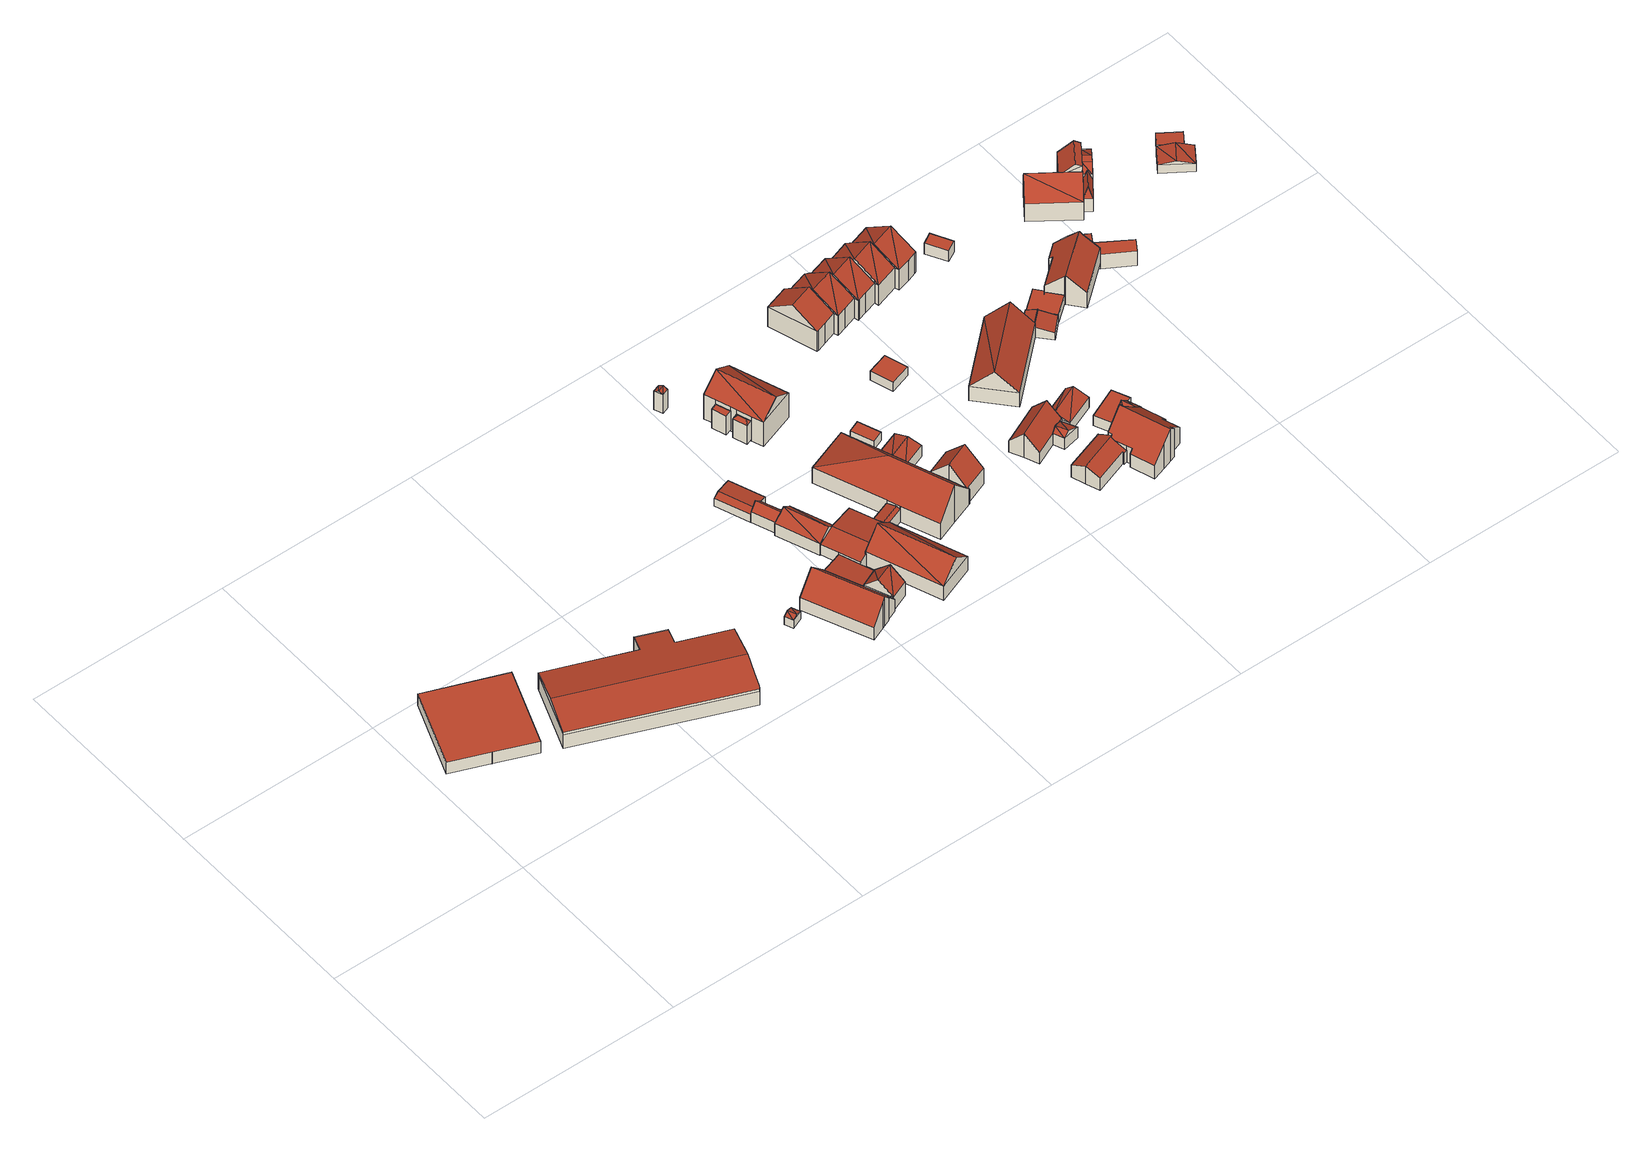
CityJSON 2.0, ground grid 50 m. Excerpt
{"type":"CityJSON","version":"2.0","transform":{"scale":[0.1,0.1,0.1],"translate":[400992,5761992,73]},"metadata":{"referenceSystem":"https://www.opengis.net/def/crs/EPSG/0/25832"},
"CityObjects":{
"building1":{"type":"Building","attributes":{"Gemeindeschluessel":"05515000","Geometrietyp2DReferenz":"3000","function":"31001_2000","roofType":"1000","measuredHeight":3.45},"geometry":[{"type":"MultiSurface","lod":"2","boundaries":[[[0,1,2,3]],[[4,5,1,0]],[[6,7,5,4]],[[8,9,7,6]],[[10,11,9,8]],[[3,2,9,8]],[[10,8,6,4,0,3,8]],[[1,5,7,9,11,9,2]]],"semantics":{"surfaces":[{"type":"WallSurface"},{"type":"RoofSurface"},{"type":"GroundSurface"}],"values":[0,0,0,0,0,0,1,2]}}]},
"building2":{"type":"Building","attributes":{"Gemeindeschluessel":"05515000","Geometrietyp2DReferenz":"3000","function":"31001_2000","roofType":"5000","measuredHeight":6.62},"address":[{"country":"Germany","locality":"Münster","thoroughfareNumber":"34","thoroughfareName":"Altenberger Straße"}],"geometry":[{"type":"Solid","lod":"2","boundaries":[[[[12,13,14,15]],[[16,17,13,12]],[[18,19,17,16]],[[20,21,19,18]],[[22,23,21,20]],[[24,25,23,22]],[[26,27,25,24]],[[28,29,27,26]],[[30,31,29,28]],[[32,33,31,30]],[[34,35,33,32]],[[36,37,35,34]],[[38,39,37,36]],[[15,14,39,38]],[[40,41,42,43,44,45,46]],[[47,48,49,26,24,50,51,52,53,41,40]],[[42,41,53,16,12]],[[53,52,18,16]],[[52,51,20,18]],[[51,50,22,20]],[[50,24,22]],[[49,28,26]],[[49,48,30,28]],[[48,47,32,30]],[[47,40,46,34,32]],[[45,44,38,36]],[[46,45,36,34]],[[44,43,15,38]],[[43,42,12,15]],[[13,17,19,21,23,25,27,29,31,33,35,37,39,14]]]],"semantics":{"surfaces":[{"type":"WallSurface"},{"type":"RoofSurface"},{"type":"GroundSurface"}],"values":[[0,0,0,0,0,0,0,0,0,0,0,0,0,0,1,1,0,0,0,0,0,0,0,0,0,0,0,0,0,2]]}}]},
"building3":{"type":"Building","attributes":{"Gemeindeschluessel":"05515000","Geometrietyp2DReferenz":"3000","function":"31001_1310","roofType":"3100","measuredHeight":2.91},"geometry":[{"type":"Solid","lod":"2","boundaries":[[[[54,55,56,57]],[[58,59,55,54]],[[60,61,59,58]],[[57,56,61,60]],[[54,62,58]],[[60,63,57]],[[57,63,62]],[[62,54,57]],[[63,60,58]],[[58,62,63]],[[55,59,61,56]]]],"semantics":{"surfaces":[{"type":"WallSurface"},{"type":"RoofSurface"},{"type":"GroundSurface"}],"values":[[0,0,0,0,0,0,1,1,1,1,2]]}}]},
"building4":{"type":"Building","attributes":{"Gemeindeschluessel":"05515000","Geometrietyp2DReferenz":"3000","function":"31001_1000"},"address":[{"country":"Germany","locality":"Münster","thoroughfareNumber":"13","thoroughfareName":"Am Baumberger Hof"}],"children":["building4-1","building4-2"]},
"building4-1":{"type":"BuildingPart","attributes":{"roofType":"3100","measuredHeight":7.68},"parents":["building4"],"geometry":[{"type":"Solid","lod":"2","boundaries":[[[[64,65,66,67,68]],[[69,70,65,64]],[[71,72,73,70,69]],[[64,74,69]],[[71,75,68]],[[75,74,64]],[[64,68,75]],[[71,69,74]],[[74,75,71]],[[65,70,73,66]],[[72,71,68,67]],[[73,72,67,66]]]],"semantics":{"surfaces":[{"type":"WallSurface"},{"type":"RoofSurface"},{"type":"GroundSurface"},{"type":"ClosureSurface"}],"values":[[0,0,0,0,0,1,1,1,1,2,0,3]]}}]},
"building4-2":{"type":"BuildingPart","attributes":{"roofType":"3100","measuredHeight":8.87},"parents":["building4"],"geometry":[{"type":"Solid","lod":"2","boundaries":[[[[76,77,78,79]],[[80,81,77,76]],[[82,83,81,80]],[[84,85,83,82]],[[86,87,85,84]],[[88,89,87,86]],[[90,91,89,88]],[[92,93,91,90]],[[94,95,93,92]],[[67,66,95,94]],[[88,86,84,82,90]],[[80,76,79,72,67,94,92,90,82]],[[73,78,77,81,83,85,87,89,91,93,95,66]],[[73,72,79,78]],[[66,67,72,73]]]],"semantics":{"surfaces":[{"type":"WallSurface"},{"type":"RoofSurface"},{"type":"GroundSurface"},{"type":"ClosureSurface"}],"values":[[0,0,0,0,0,0,0,0,0,0,1,1,2,0,3]]}}]},
"building5":{"type":"Building","attributes":{"Gemeindeschluessel":"05515000","Geometrietyp2DReferenz":"3000","function":"51009_1610","roofType":"2100","measuredHeight":2.97},"geometry":[{"type":"Solid","lod":"2","boundaries":[[[[96,97,98,99]],[[100,101,97,96]],[[102,103,101,100]],[[104,105,103,102]],[[106,107,105,104]],[[99,98,107,106]],[[104,102,100,96,99,106]],[[97,101,103,105,107,98]]]],"semantics":{"surfaces":[{"type":"WallSurface"},{"type":"RoofSurface"},{"type":"GroundSurface"}],"values":[[0,0,0,0,0,0,1,2]]}}]},
"building6":{"type":"Building","attributes":{"Gemeindeschluessel":"05515000","Geometrietyp2DReferenz":"3000","function":"31001_2460","roofType":"3100","measuredHeight":2.98},"geometry":[{"type":"Solid","lod":"2","boundaries":[[[[108,109,110,111]],[[112,113,109,108]],[[114,115,113,112]],[[111,110,115,114]],[[108,116,112]],[[114,117,111]],[[111,117,116,108]],[[112,116,117,114]],[[109,113,115,110]]]],"semantics":{"surfaces":[{"type":"WallSurface"},{"type":"RoofSurface"},{"type":"GroundSurface"}],"values":[[0,0,0,0,0,0,1,1,2]]}}]},
"building7":{"type":"Building","attributes":{"Gemeindeschluessel":"05515000","Geometrietyp2DReferenz":"3000","function":"31001_2000"},"children":["building7-1","building7-2"]},
"building7-1":{"type":"BuildingPart","attributes":{"roofType":"3100","measuredHeight":4.83},"parents":["building7"],"geometry":[{"type":"Solid","lod":"2","boundaries":[[[[118,119,120,121]],[[122,123,124,125]],[[126,127,123,122]],[[128,129,127,126]],[[130,131,129,128]],[[121,120,131,130]],[[122,125,132,133,126]],[[134,118,121,130,128,126,133]],[[119,135,124,123,127,129,131,120]],[[119,118,134,136,135]],[[134,133,136]],[[124,135,136,132,125]],[[136,133,132]]]],"semantics":{"surfaces":[{"type":"WallSurface"},{"type":"RoofSurface"},{"type":"GroundSurface"},{"type":"ClosureSurface"}],"values":[[0,0,0,0,0,0,1,1,2,3,3,3,3]]}}]},
"building7-2":{"type":"BuildingPart","attributes":{"roofType":"3100","measuredHeight":5.49},"parents":["building7"],"geometry":[{"type":"Solid","lod":"2","boundaries":[[[[137,138,139,140]],[[141,142,119,118,143]],[[140,139,142,141]],[[141,144,140]],[[140,144,145]],[[145,137,140]],[[144,141,143]],[[143,145,144]],[[138,124,135,119,142,139]],[[134,143,118]],[[138,137,132,125,124]],[[135,136,134,118,119]],[[124,125,132,136,135]],[[143,134,133,132,137,145]],[[134,136,133]],[[136,132,133]]]],"semantics":{"surfaces":[{"type":"WallSurface"},{"type":"RoofSurface"},{"type":"GroundSurface"},{"type":"ClosureSurface"}],"values":[[0,0,0,0,1,1,1,1,2,0,0,3,3,0,3,3]]}}]},
"building8":{"type":"Building","attributes":{"Gemeindeschluessel":"05515000","Geometrietyp2DReferenz":"3000","function":"31001_2000","roofType":"3100","measuredHeight":4.23},"address":[{"country":"Germany","locality":"Münster","thoroughfareNumber":"17","thoroughfareName":"Am Baumberger Hof"}],"geometry":[{"type":"Solid","lod":"2","boundaries":[[[[146,147,148,149]],[[150,151,147,146]],[[152,153,151,150]],[[154,155,153,152]],[[156,157,155,154]],[[158,159,157,156]],[[160,161,159,158]],[[162,163,161,160]],[[164,165,163,162]],[[166,167,165,164]],[[168,169,167,166]],[[149,148,169,168]],[[162,160,158,156,154,152,164]],[[150,146,149,168,166,164,152]],[[147,151,153,155,157,159,161,163,165,167,169,148]]]],"semantics":{"surfaces":[{"type":"WallSurface"},{"type":"RoofSurface"},{"type":"GroundSurface"}],"values":[[0,0,0,0,0,0,0,0,0,0,0,0,1,1,2]]}}]},
"building9":{"type":"Building","attributes":{"Gemeindeschluessel":"05515000","Geometrietyp2DReferenz":"3000","function":"31001_2000","roofType":"3100","measuredHeight":8.59},"geometry":[{"type":"Solid","lod":"2","boundaries":[[[[170,171,172,173]],[[174,175,171,170]],[[176,177,175,174]],[[178,179,177,176]],[[173,172,179,178]],[[173,178,180]],[[181,180,178]],[[180,181,170]],[[181,176,174,170]],[[180,170,173]],[[178,176,181]],[[171,175,177,179,172]]]],"semantics":{"surfaces":[{"type":"WallSurface"},{"type":"RoofSurface"},{"type":"GroundSurface"}],"values":[[0,0,0,0,0,1,1,1,1,0,0,2]]}}]},
"building10":{"type":"Building","attributes":{"Gemeindeschluessel":"05515000","Geometrietyp2DReferenz":"3000","function":"51009_1610","roofType":"3100","measuredHeight":6.28},"geometry":[{"type":"Solid","lod":"2","boundaries":[[[[182,183,184,185]],[[186,187,183,182]],[[188,189,187,186]],[[185,184,189,188]],[[182,190,186]],[[188,191,185]],[[191,190,182]],[[182,185,191]],[[188,186,190]],[[190,191,188]],[[183,187,189,184]]]],"semantics":{"surfaces":[{"type":"WallSurface"},{"type":"RoofSurface"},{"type":"GroundSurface"}],"values":[[0,0,0,0,0,0,1,1,1,1,2]]}}]},
"building11":{"type":"Building","attributes":{"Gemeindeschluessel":"05515000","Geometrietyp2DReferenz":"3000","function":"51009_1610","roofType":"1000","measuredHeight":5.77},"geometry":[{"type":"Solid","lod":"2","boundaries":[[[[192,193,194,195]],[[196,197,193,192]],[[198,199,197,196]],[[195,194,199,198]],[[196,192,195,198]],[[193,197,199,194]]]],"semantics":{"surfaces":[{"type":"WallSurface"},{"type":"RoofSurface"},{"type":"GroundSurface"}],"values":[[0,0,0,0,1,2]]}}]},
"building12":{"type":"Building","attributes":{"Gemeindeschluessel":"05515000","Geometrietyp2DReferenz":"3000","function":"51009_1610","roofType":"5000","measuredHeight":6.45},"geometry":[{"type":"Solid","lod":"2","boundaries":[[[[200,201,202,203]],[[204,205,201,200]],[[206,207,205,204]],[[203,202,207,206]],[[208,206,204,209]],[[204,200,209]],[[209,200,203,208]],[[203,206,208]],[[201,205,207,202]]]],"semantics":{"surfaces":[{"type":"WallSurface"},{"type":"RoofSurface"},{"type":"GroundSurface"}],"values":[[0,0,0,0,1,1,1,1,2]]}}]},
"building13":{"type":"Building","attributes":{"Gemeindeschluessel":"05515000","Geometrietyp2DReferenz":"3000","function":"31001_1000","roofType":"3100","measuredHeight":10.84},"address":[{"country":"Germany","locality":"Münster","thoroughfareNumber":"23","thoroughfareName":"Am Baumberger Hof"}],"geometry":[{"type":"Solid","lod":"2","boundaries":[[[[210,211,212,213]],[[214,215,211,210]],[[216,217,215,214]],[[218,219,217,216]],[[220,221,219,218]],[[222,223,221,220]],[[224,225,223,222]],[[213,212,225,224]],[[226,227,224]],[[218,216,214,210,213,224,227]],[[226,222,220]],[[227,226,220]],[[226,224,222]],[[227,220,218]],[[211,215,217,219,221,223,225,212]]]],"semantics":{"surfaces":[{"type":"WallSurface"},{"type":"RoofSurface"},{"type":"GroundSurface"}],"values":[[0,0,0,0,0,0,0,0,1,1,1,1,0,0,2]]}}]},
"building14":{"type":"Building","attributes":{"Gemeindeschluessel":"05515000","Geometrietyp2DReferenz":"3000","function":"31001_1000"},"address":[{"country":"Germany","locality":"Münster","thoroughfareNumber":"19","thoroughfareName":"Am Baumberger Hof"}],"children":["building14-1","building14-2","building14-3","building14-4"]},
"building14-1":{"type":"BuildingPart","attributes":{"roofType":"5000","measuredHeight":11.37},"parents":["building14"],"geometry":[{"type":"Solid","lod":"2","boundaries":[[[[228,229,230,231,232]],[[233,234,229,228]],[[235,236,237,238,239]],[[240,241,236,235]],[[242,243,241,240]],[[244,245,246,243,242]],[[247,248,249]],[[250,251,247,249]],[[252,253,251,250]],[[254,255,253,252]],[[256,255,254]],[[250,257,252]],[[249,244,242,240,235,257,250]],[[239,258,259,233,228,232,254,252,257,235]],[[229,234,260,237,236,241,243,246,247,251,253,255,230]],[[258,239,238]],[[260,259,258,238,237]],[[234,233,259,260]],[[248,261,245,244,249]],[[247,246,245,248]],[[245,261,248]],[[262,256,254,232,231]],[[230,255,256,231]],[[256,262,231]]]],"semantics":{"surfaces":[{"type":"WallSurface"},{"type":"RoofSurface"},{"type":"GroundSurface"},{"type":"ClosureSurface"}],"values":[[0,0,0,0,0,0,0,0,0,0,0,1,1,1,2,0,3,3,0,3,3,0,3,3]]}}]},
"building14-2":{"type":"BuildingPart","attributes":{"roofType":"3100","measuredHeight":9.65},"parents":["building14"],"geometry":[{"type":"Solid","lod":"2","boundaries":[[[[238,237,263,264]],[[265,266,234,233]],[[267,268,266,265]],[[269,270,268,267]],[[271,272,270,269]],[[264,263,272,271]],[[265,233,273,267]],[[258,238,264,271,269,267,273]],[[237,260,234,266,268,270,272,263]],[[258,273,259]],[[237,238,258,259,260]],[[259,273,233]],[[259,233,234,260]]]],"semantics":{"surfaces":[{"type":"WallSurface"},{"type":"RoofSurface"},{"type":"GroundSurface"},{"type":"ClosureSurface"}],"values":[[0,0,0,0,0,0,1,1,2,0,3,0,3]]}}]},
"building14-3":{"type":"BuildingPart","attributes":{"roofType":"3100","measuredHeight":4.45},"parents":["building14"],"geometry":[{"type":"Solid","lod":"2","boundaries":[[[[274,275,255,256]],[[276,277,275,274]],[[231,230,277,276]],[[274,278,276]],[[262,278,274]],[[274,256,262]],[[231,276,278]],[[278,262,231]],[[275,277,230,255]],[[230,231,256,255]],[[231,262,256]]]],"semantics":{"surfaces":[{"type":"WallSurface"},{"type":"RoofSurface"},{"type":"GroundSurface"},{"type":"ClosureSurface"}],"values":[[0,0,0,0,1,1,1,1,2,3,3]]}}]},
"building14-4":{"type":"BuildingPart","attributes":{"roofType":"3100","measuredHeight":4.38},"parents":["building14"],"geometry":[{"type":"Solid","lod":"2","boundaries":[[[[279,243,246,245]],[[280,281,243,279]],[[282,283,281,280]],[[248,247,283,282]],[[282,284,261,248]],[[245,261,284,280,279]],[[282,280,284]],[[246,243,281,283,247]],[[247,248,245,246]],[[245,248,261]]]],"semantics":{"surfaces":[{"type":"WallSurface"},{"type":"RoofSurface"},{"type":"GroundSurface"},{"type":"ClosureSurface"}],"values":[[0,0,0,0,1,1,0,2,3,3]]}}]},
"building15":{"type":"Building","attributes":{"Gemeindeschluessel":"05515000","Geometrietyp2DReferenz":"3000","function":"31001_2460","roofType":"1000","measuredHeight":2.47},"geometry":[{"type":"Solid","lod":"2","boundaries":[[[[285,286,287,288]],[[289,290,286,285]],[[291,292,290,289]],[[288,287,292,291]],[[289,285,288,291]],[[286,290,292,287]]]],"semantics":{"surfaces":[{"type":"WallSurface"},{"type":"RoofSurface"},{"type":"GroundSurface"}],"values":[[0,0,0,0,1,2]]}}]},
"building16":{"type":"Building","attributes":{"Gemeindeschluessel":"05515000","Geometrietyp2DReferenz":"3000","function":"51009_1611","roofType":"1000","measuredHeight":2.75},"geometry":[{"type":"Solid","lod":"2","boundaries":[[[[293,294,295,296]],[[297,298,294,293]],[[299,300,298,297]],[[296,295,300,299]],[[297,293,296,299]],[[294,298,300,295]]]],"semantics":{"surfaces":[{"type":"WallSurface"},{"type":"RoofSurface"},{"type":"GroundSurface"}],"values":[[0,0,0,0,1,2]]}}]},
"building17":{"type":"Building","attributes":{"Gemeindeschluessel":"05515000","Geometrietyp2DReferenz":"3000","function":"31001_1000","roofType":"3100","measuredHeight":10.43},"address":[{"country":"Germany","locality":"Münster","thoroughfareNumber":"16","thoroughfareName":"Am Baumberger Hof"}],"geometry":[{"type":"Solid","lod":"2","boundaries":[[[[301,302,303,304]],[[305,306,302,301]],[[307,308,306,305]],[[309,310,308,307]],[[311,312,310,309]],[[313,314,312,311]],[[304,303,314,313]],[[315,316,317,304,313]],[[307,305,316,315,311,309]],[[317,316,305,301]],[[317,301,304]],[[315,313,311]],[[302,306,308,310,312,314,303]]]],"semantics":{"surfaces":[{"type":"WallSurface"},{"type":"RoofSurface"},{"type":"GroundSurface"}],"values":[[0,0,0,0,0,0,0,1,1,0,0,0,2]]}}]},
"building18":{"type":"Building","attributes":{"Gemeindeschluessel":"05515000","Geometrietyp2DReferenz":"3000","function":"31001_1000","roofType":"3100","measuredHeight":7.21},"address":[{"country":"Germany","locality":"Münster","thoroughfareNumber":"12","thoroughfareName":"Am Baumberger Hof"}],"geometry":[{"type":"Solid","lod":"2","boundaries":[[[[318,319,320,321]],[[322,323,319,318]],[[324,325,323,322]],[[326,327,325,324]],[[328,329,327,326]],[[330,331,329,328]],[[332,333,331,330]],[[321,320,333,332]],[[326,324,322,328]],[[318,321,332,330,328,322]],[[319,323,325,327,329,331,333,320]]]],"semantics":{"surfaces":[{"type":"WallSurface"},{"type":"RoofSurface"},{"type":"GroundSurface"}],"values":[[0,0,0,0,0,0,0,0,1,1,2]]}}]},
"building19":{"type":"Building","attributes":{"Gemeindeschluessel":"05515000","Geometrietyp2DReferenz":"3000","function":"31001_1310","roofType":"3100","measuredHeight":4.49},"geometry":[{"type":"Solid","lod":"2","boundaries":[[[[334,335,336,337]],[[338,339,335,334]],[[340,341,339,338]],[[337,336,341,340]],[[334,342,338]],[[340,343,337]],[[342,334,337]],[[337,343,342]],[[338,342,343]],[[343,340,338]],[[335,339,341,336]]]],"semantics":{"surfaces":[{"type":"WallSurface"},{"type":"RoofSurface"},{"type":"GroundSurface"}],"values":[[0,0,0,0,0,0,1,1,1,1,2]]}}]},
"building20":{"type":"Building","attributes":{"Gemeindeschluessel":"05515000","Geometrietyp2DReferenz":"3000","function":"31001_1000","roofType":"3100","measuredHeight":10.41},"address":[{"country":"Germany","locality":"Münster","thoroughfareNumber":"16a","thoroughfareName":"Am Baumberger Hof"}],"geometry":[{"type":"Solid","lod":"2","boundaries":[[[[344,345,346,347]],[[348,349,345,344]],[[350,351,349,348]],[[352,353,351,350]],[[354,355,353,352]],[[305,306,355,354]],[[301,302,306,305]],[[347,346,302,301]],[[356,357,347,358]],[[301,358,347]],[[352,350,348,356,354]],[[358,359,354,356]],[[359,305,354]],[[359,358,301,305]],[[357,356,348,344]],[[357,344,347]],[[345,349,351,353,355,306,302,346]]]],"semantics":{"surfaces":[{"type":"WallSurface"},{"type":"RoofSurface"},{"type":"GroundSurface"}],"values":[[0,0,0,0,0,0,0,0,1,1,1,1,0,0,0,0,2]]}}]},
"building21":{"type":"Building","attributes":{"Gemeindeschluessel":"05515000","Geometrietyp2DReferenz":"3000","function":"31001_1000"},"address":[{"country":"Germany","locality":"Münster","thoroughfareNumber":"10","thoroughfareName":"Am Baumberger Hof"}],"children":["building21-1","building21-2","building21-3"]},
"building21-1":{"type":"BuildingPart","attributes":{"roofType":"3100","measuredHeight":5.99},"parents":["building21"],"geometry":[{"type":"Solid","lod":"2","boundaries":[[[[360,361,362,363]],[[364,365,361,360]],[[366,367,368,365,364]],[[360,369,364]],[[363,370,371,369]],[[369,360,363]],[[371,366,364]],[[364,369,371]],[[361,365,368,362]],[[366,372,367]],[[368,367,372,363,362]],[[371,370,372,366]],[[370,363,372]]]],"semantics":{"surfaces":[{"type":"WallSurface"},{"type":"RoofSurface"},{"type":"GroundSurface"},{"type":"ClosureSurface"}],"values":[[0,0,0,0,1,1,1,1,2,0,3,0,3]]}}]},
"building21-2":{"type":"BuildingPart","attributes":{"roofType":"3100","measuredHeight":5.28},"parents":["building21"],"geometry":[{"type":"Solid","lod":"2","boundaries":[[[[373,374,375,376]],[[377,378,374,373]],[[379,380,378,377]],[[381,382,380,379]],[[383,384,382,381]],[[385,386,387,388]],[[376,375,386,385]],[[389,390,391,383,381,379,377,392]],[[373,376,385,388,393,392,377]],[[374,378,380,382,384,394,395,396,387,386,375]],[[384,383,391,394]],[[390,389,397]],[[394,391,390,397,395]],[[397,389,392,398]],[[395,397,398,396]],[[398,392,393]],[[387,396,398,393,388]]]],"semantics":{"surfaces":[{"type":"WallSurface"},{"type":"RoofSurface"},{"type":"GroundSurface"},{"type":"ClosureSurface"}],"values":[[0,0,0,0,0,0,0,1,1,2,3,0,3,0,3,0,3]]}}]},
"building21-3":{"type":"BuildingPart","attributes":{"roofType":"3100","measuredHeight":9.94},"parents":["building21"],"geometry":[{"type":"Solid","lod":"2","boundaries":[[[[399,400,401,402]],[[403,388,387,400,399]],[[404,405,384,383,406]],[[407,408,405,404]],[[409,410,408,407]],[[411,363,362,410,409]],[[412,413,368,367]],[[414,415,413,412]],[[416,417,415,414]],[[418,419,417,416]],[[420,421,419,418]],[[422,423,421,420]],[[424,425,423,422]],[[426,427,425,424]],[[402,401,427,426]],[[420,418,416,414,412,367,372,370,411,409,407,404,422]],[[406,428,390,397,398,393,403,399,402,426,424,422,404]],[[400,387,396,395,394,384,405,408,410,362,368,413,415,417,419,421,423,425,427,401]],[[388,403,393]],[[395,396,398,397]],[[396,387,388,393,398]],[[390,428,391]],[[395,397,390,391,394]],[[383,391,428,406]],[[384,394,391,383]],[[363,411,370]],[[368,362,363,372,367]],[[363,370,372]]]],"semantics":{"surfaces":[{"type":"WallSurface"},{"type":"RoofSurface"},{"type":"GroundSurface"},{"type":"ClosureSurface"}],"values":[[0,0,0,0,0,0,0,0,0,0,0,0,0,0,0,1,1,2,0,3,3,0,3,0,3,0,3,3]]}}]},
"building22":{"type":"Building","attributes":{"Gemeindeschluessel":"05515000","Geometrietyp2DReferenz":"3000","function":"51009_1610","roofType":"3100","measuredHeight":4.62},"geometry":[{"type":"Solid","lod":"2","boundaries":[[[[429,430,431,432]],[[433,434,430,429]],[[435,436,434,433]],[[437,438,436,435]],[[439,440,438,437]],[[432,431,440,439]],[[441,442,432,443]],[[439,444,443,432]],[[433,441,435]],[[443,435,441]],[[444,439,437]],[[443,444,437,435]],[[442,441,433,429]],[[442,429,432]],[[430,434,436,438,440,431]]]],"semantics":{"surfaces":[{"type":"WallSurface"},{"type":"RoofSurface"},{"type":"GroundSurface"}],"values":[[0,0,0,0,0,0,1,1,1,1,0,0,0,0,2]]}}]},
"building23":{"type":"Building","attributes":{"Gemeindeschluessel":"05515000","Geometrietyp2DReferenz":"3000","function":"31001_1000","roofType":"3100","measuredHeight":10.31},"address":[{"country":"Germany","locality":"Münster","thoroughfareNumber":"16b","thoroughfareName":"Am Baumberger Hof"}],"geometry":[{"type":"Solid","lod":"2","boundaries":[[[[445,446,447,448]],[[449,450,446,445]],[[451,452,450,449]],[[453,454,452,451]],[[455,456,454,453]],[[348,457,456,455]],[[344,458,457,348]],[[448,447,458,344]],[[459,448,460,461]],[[448,344,460]],[[453,451,449,461,455]],[[460,462,455,461]],[[462,348,455]],[[462,460,344,348]],[[459,461,449,445]],[[459,445,448]],[[446,450,452,454,456,457,458,447]]]],"semantics":{"surfaces":[{"type":"WallSurface"},{"type":"RoofSurface"},{"type":"GroundSurface"}],"values":[[0,0,0,0,0,0,0,0,1,1,1,1,0,0,0,0,2]]}}]},
"building24":{"type":"Building","attributes":{"Gemeindeschluessel":"05515000","Geometrietyp2DReferenz":"3000","function":"31001_1000","roofType":"5000","measuredHeight":9.79},"address":[{"country":"Germany","locality":"Münster","thoroughfareNumber":"1a","thoroughfareName":"Brüggstiege"}],"geometry":[{"type":"Solid","lod":"2","boundaries":[[[[463,464,465,466]],[[467,468,464,463]],[[469,470,468,467]],[[466,465,470,469]],[[466,471,472,463]],[[472,471,469]],[[469,467,472]],[[463,472,467]],[[469,471,466]],[[464,468,470,465]]]],"semantics":{"surfaces":[{"type":"WallSurface"},{"type":"RoofSurface"},{"type":"GroundSurface"}],"values":[[0,0,0,0,1,1,1,0,0,2]]}}]},
"building25":{"type":"Building","attributes":{"Gemeindeschluessel":"05515000","Geometrietyp2DReferenz":"3000","function":"31001_2460","roofType":"1000","measuredHeight":3.06},"geometry":[{"type":"Solid","lod":"2","boundaries":[[[[473,474,475,476]],[[477,478,474,473]],[[479,480,478,477]],[[481,482,480,479]],[[483,484,482,481]],[[476,475,484,483]],[[481,479,477,473,476,483]],[[474,478,480,482,484,475]]]],"semantics":{"surfaces":[{"type":"WallSurface"},{"type":"RoofSurface"},{"type":"GroundSurface"}],"values":[[0,0,0,0,0,0,1,2]]}}]},
"building26":{"type":"Building","attributes":{"Gemeindeschluessel":"05515000","Geometrietyp2DReferenz":"3000","function":"31001_1000","roofType":"3100","measuredHeight":10.39},"address":[{"country":"Germany","locality":"Münster","thoroughfareNumber":"16c","thoroughfareName":"Am Baumberger Hof"}],"geometry":[{"type":"Solid","lod":"2","boundaries":[[[[485,486,487,488]],[[489,490,486,485]],[[491,492,490,489]],[[449,493,492,491]],[[445,494,493,449]],[[488,487,494,445]],[[495,496,497,488]],[[488,445,495]],[[491,489,496]],[[496,495,498,491]],[[498,449,491]],[[498,495,445,449]],[[497,496,489,485]],[[497,485,488]],[[486,490,492,493,494,487]]]],"semantics":{"surfaces":[{"type":"WallSurface"},{"type":"RoofSurface"},{"type":"GroundSurface"}],"values":[[0,0,0,0,0,0,1,1,1,1,0,0,0,0,2]]}}]},
"building27":{"type":"Building","attributes":{"Gemeindeschluessel":"05515000","Geometrietyp2DReferenz":"3000","function":"31001_1000","roofType":"3100","measuredHeight":10.38},"address":[{"country":"Germany","locality":"Münster","thoroughfareNumber":"16d","thoroughfareName":"Am Baumberger Hof"}],"geometry":[{"type":"Solid","lod":"2","boundaries":[[[[499,500,501,502]],[[503,504,500,499]],[[505,506,504,503]],[[507,508,506,505]],[[489,490,508,507]],[[485,486,490,489]],[[502,501,486,485]],[[509,502,510]],[[485,510,502]],[[505,503,499,509,507]],[[510,511,507,509]],[[511,489,507]],[[511,510,485,489]],[[509,499,502]],[[500,504,506,508,490,486,501]]]],"semantics":{"surfaces":[{"type":"WallSurface"},{"type":"RoofSurface"},{"type":"GroundSurface"}],"values":[[0,0,0,0,0,0,0,1,1,1,1,0,0,0,2]]}}]},
"building28":{"type":"Building","attributes":{"Gemeindeschluessel":"05515000","Geometrietyp2DReferenz":"3000","function":"31001_1310","roofType":"2100","measuredHeight":3.19},"geometry":[{"type":"Solid","lod":"2","boundaries":[[[[512,513,514,515]],[[516,517,513,512]],[[518,519,517,516]],[[520,521,519,518]],[[515,514,521,520]],[[518,516,512,515,520]],[[513,517,519,521,514]]]],"semantics":{"surfaces":[{"type":"WallSurface"},{"type":"RoofSurface"},{"type":"GroundSurface"}],"values":[[0,0,0,0,0,1,2]]}}]},
"building29":{"type":"Building","attributes":{"Gemeindeschluessel":"05515000","Geometrietyp2DReferenz":"3000","function":"51009_1610","roofType":"2100","measuredHeight":3.23},"geometry":[{"type":"Solid","lod":"2","boundaries":[[[[522,523,524,525]],[[526,527,523,522]],[[528,529,527,526]],[[530,531,529,528]],[[525,524,531,530]],[[528,526,522,525,530]],[[523,527,529,531,524]]]],"semantics":{"surfaces":[{"type":"WallSurface"},{"type":"RoofSurface"},{"type":"GroundSurface"}],"values":[[0,0,0,0,0,1,2]]}}]},
"building30":{"type":"Building","attributes":{"Gemeindeschluessel":"05515000","Geometrietyp2DReferenz":"3000","function":"31001_2460","roofType":"1000","measuredHeight":2.68},"geometry":[{"type":"Solid","lod":"2","boundaries":[[[[532,533,534,518]],[[535,536,533,532]],[[537,538,536,535]],[[539,540,538,537]],[[541,542,540,539]],[[543,529,542,541]],[[544,527,529,543]],[[518,534,527,544]],[[543,541,539,537,535,532,518,544]],[[533,536,538,540,542,529,527,534]]]],"semantics":{"surfaces":[{"type":"WallSurface"},{"type":"RoofSurface"},{"type":"GroundSurface"}],"values":[[0,0,0,0,0,0,0,0,1,2]]}}]},
"building31":{"type":"Building","attributes":{"Gemeindeschluessel":"05515000","Geometrietyp2DReferenz":"3000","function":"31001_2500","roofType":"1000","measuredHeight":3.3},"address":[{"country":"Germany","locality":"Münster","thoroughfareNumber":"3b","thoroughfareName":"Brüggstiege"}],"geometry":[{"type":"Solid","lod":"2","boundaries":[[[[545,546,547,548]],[[549,550,546,545]],[[551,552,550,549]],[[548,547,552,551]],[[549,545,548,551]],[[546,550,552,547]]]],"semantics":{"surfaces":[{"type":"WallSurface"},{"type":"RoofSurface"},{"type":"GroundSurface"}],"values":[[0,0,0,0,1,2]]}}]},
"building32":{"type":"Building","attributes":{"Gemeindeschluessel":"05515000","Geometrietyp2DReferenz":"3000","function":"31001_1000","roofType":"3100","measuredHeight":8.78},"address":[{"country":"Germany","locality":"Münster","thoroughfareNumber":"1","thoroughfareName":"Brüggstiege"}],"geometry":[{"type":"Solid","lod":"2","boundaries":[[[[553,554,555,556]],[[557,558,554,553]],[[559,560,558,557]],[[561,562,560,559]],[[563,564,562,561]],[[565,566,564,563]],[[567,568,566,565]],[[569,570,568,567]],[[571,572,570,569]],[[573,574,572,571]],[[575,576,574,573]],[[577,578,576,575]],[[556,555,578,577]],[[571,569,567,565,563,573]],[[561,559,557,553,556,577,575,573,563]],[[554,558,560,562,564,566,568,570,572,574,576,578,555]]]],"semantics":{"surfaces":[{"type":"WallSurface"},{"type":"RoofSurface"},{"type":"GroundSurface"}],"values":[[0,0,0,0,0,0,0,0,0,0,0,0,0,1,1,2]]}}]},
"building33":{"type":"Building","attributes":{"Gemeindeschluessel":"05515000","Geometrietyp2DReferenz":"3000","function":"31001_1000","roofType":"2100","measuredHeight":3.85},"geometry":[{"type":"Solid","lod":"2","boundaries":[[[[579,580,581,582]],[[583,584,580,579]],[[585,586,584,583]],[[587,588,586,585]],[[582,581,588,587]],[[585,583,579,582,587]],[[580,584,586,588,581]]]],"semantics":{"surfaces":[{"type":"WallSurface"},{"type":"RoofSurface"},{"type":"GroundSurface"}],"values":[[0,0,0,0,0,1,2]]}}]},
"building34":{"type":"Building","attributes":{"Gemeindeschluessel":"05515000","Geometrietyp2DReferenz":"3000","function":"31001_1000","roofType":"1000","measuredHeight":4.46},"geometry":[{"type":"Solid","lod":"2","boundaries":[[[[589,590,591,592]],[[593,594,590,589]],[[595,596,594,593]],[[597,598,596,595]],[[599,600,598,597]],[[592,591,600,599]],[[597,595,593,589,592,599]],[[590,594,596,598,600,591]]]],"semantics":{"surfaces":[{"type":"WallSurface"},{"type":"RoofSurface"},{"type":"GroundSurface"}],"values":[[0,0,0,0,0,0,1,2]]}}]},
"building35":{"type":"Building","attributes":{"Gemeindeschluessel":"05515000","Geometrietyp2DReferenz":"3000","function":"31001_1000"},"address":[{"country":"Germany","locality":"Münster","thoroughfareNumber":"2","thoroughfareName":"Brüggstiege"}],"children":["building35-1","building35-2","building35-3"]},
"building35-1":{"type":"BuildingPart","attributes":{"roofType":"3100","measuredHeight":8.3},"parents":["building35"],"geometry":[{"type":"Solid","lod":"2","boundaries":[[[[601,602,603,604]],[[605,606,607,602,601]],[[601,608,605]],[[609,610,611,604]],[[604,611,608,601]],[[605,608,611,610]],[[602,607,612,603]],[[613,614,606,605,610,615]],[[607,606,616,617,612]],[[606,614,613,615,616]],[[617,616,615,610,609]],[[603,612,617,609,604]]]],"semantics":{"surfaces":[{"type":"WallSurface"},{"type":"RoofSurface"},{"type":"GroundSurface"},{"type":"ClosureSurface"}],"values":[[0,0,0,0,1,1,2,0,3,3,0,3]]}}]},
"building35-2":{"type":"BuildingPart","attributes":{"roofType":"9999","measuredHeight":7.49},"parents":["building35"],"geometry":[{"type":"Solid","lod":"2","boundaries":[[[[618,619,607,606]],[[620,621,619,618]],[[622,623,624,621,620]],[[625,618,606]],[[606,614,625]],[[618,625,626,620]],[[620,626,613]],[[613,615,622,620]],[[625,614,613,626]],[[619,621,624,612,607]],[[623,622,616,617]],[[612,617,616,606,607]],[[612,624,623,617]],[[615,616,622]],[[616,615,613,614,606]]]],"semantics":{"surfaces":[{"type":"WallSurface"},{"type":"RoofSurface"},{"type":"GroundSurface"},{"type":"ClosureSurface"}],"values":[[0,0,0,1,1,0,1,1,1,2,0,3,3,0,3]]}}]},
"building35-3":{"type":"BuildingPart","attributes":{"roofType":"3100","measuredHeight":10.23},"parents":["building35"],"geometry":[{"type":"Solid","lod":"2","boundaries":[[[[627,628,624,623]],[[629,630,628,627]],[[631,632,630,629]],[[633,604,603,632,631]],[[634,635,617,609,633,631]],[[636,634,631]],[[634,636,627]],[[629,627,636]],[[635,634,627,623]],[[635,623,617]],[[631,629,636]],[[612,624,628,630,632,603]],[[604,633,609]],[[603,604,609,617,612]],[[617,623,624,612]]]],"semantics":{"surfaces":[{"type":"WallSurface"},{"type":"RoofSurface"},{"type":"GroundSurface"},{"type":"ClosureSurface"}],"values":[[0,0,0,0,1,1,1,1,0,0,0,2,0,3,3]]}}]},
"building36":{"type":"Building","attributes":{"Gemeindeschluessel":"05515000","Geometrietyp2DReferenz":"3000","function":"51009_1610","roofType":"5000","measuredHeight":6.45},"geometry":[{"type":"Solid","lod":"2","boundaries":[[[[637,638,639,640]],[[641,642,638,637]],[[643,644,642,641]],[[640,639,644,643]],[[645,643,641,646]],[[641,637,646]],[[646,637,640,645]],[[640,643,645]],[[638,642,644,639]]]],"semantics":{"surfaces":[{"type":"WallSurface"},{"type":"RoofSurface"},{"type":"GroundSurface"}],"values":[[0,0,0,0,1,1,1,0,2]]}}]},
"building37":{"type":"Building","attributes":{"Gemeindeschluessel":"05515000","Geometrietyp2DReferenz":"3000","function":"31001_1310","roofType":"3100","measuredHeight":3.45},"geometry":[{"type":"Solid","lod":"2","boundaries":[[[[647,648,649,650]],[[651,652,648,647]],[[653,654,652,651]],[[650,649,654,653]],[[647,655,651]],[[653,656,650]],[[647,650,656]],[[656,655,647]],[[655,656,653]],[[653,651,655]],[[648,652,654,649]]]],"semantics":{"surfaces":[{"type":"WallSurface"},{"type":"RoofSurface"},{"type":"GroundSurface"}],"values":[[0,0,0,0,0,0,1,1,1,1,2]]}}]},
"building38":{"type":"Building","attributes":{"Gemeindeschluessel":"05515000","Geometrietyp2DReferenz":"3000","function":"31001_1310","roofType":"2100","measuredHeight":2.36},"geometry":[{"type":"Solid","lod":"2","boundaries":[[[[657,658,659,660]],[[661,662,658,657]],[[663,664,662,661]],[[660,659,664,663]],[[661,657,660,663]],[[658,662,664,659]]]],"semantics":{"surfaces":[{"type":"WallSurface"},{"type":"RoofSurface"},{"type":"GroundSurface"}],"values":[[0,0,0,0,1,2]]}}]}
},
"vertices":[
[80,451,100],[80,451,65],[6,263,65],[6,263,100],[270,377,100],[270,377,65],[196,188,100],[196,188,65],[100,226,100],[100,226,65],[99,226,100],[99,226,65],
[241,169,105],[241,169,64],[635,12,64],[635,12,105],[303,329,105],[303,329,64],[304,329,105],[304,329,64],[305,332,105],[305,332,64],[510,252,105],[510,252,64],[526,293,105],[526,293,64],[595,265,105],[595,265,64],[578,223,105],[578,223,64],[699,176,105],[699,176,64],[694,164,105],[694,164,64],[651,49,105],[651,49,64],[639,18,105],[639,18,64],[636,12,105],[636,12,64],[667,91,130],[271,248,130],[241,169,113],[635,12,113],[636,12,113],[639,18,114],[651,49,121],[694,164,115],[699,176,113],[578,223,113],[510,252,113],[305,332,113],[304,329,114],[303,329,114],
[818,160,83],[818,160,59],[826,139,59],[826,139,83],[845,171,83],[845,171,59],[854,150,83],[854,150,59],[831,166,88],[840,144,88],
[1037,134,100],[1037,134,58],[992,115,58],[992,115,96],[992,115,100],[1065,68,100],[1065,68,58],[1019,49,100],[1019,49,96],[1019,49,58],[1051,101,135],[1005,82,135],
[995,36,127],[995,36,58],[1020,46,58],[1020,46,96],[995,35,127],[995,35,58],[979,28,147],[979,28,58],[972,25,139],[972,25,58],[937,10,96],[937,10,58],[869,172,96],[869,172,58],[912,188,147],[912,188,58],[955,204,96],[955,204,58],[991,115,97],[991,115,58],
[955,204,89],[955,204,59],[991,115,59],[991,115,88],[1015,226,83],[1015,226,59],[1033,176,83],[1033,176,59],[1047,138,83],[1047,138,59],[1037,134,84],[1037,134,59],
[999,451,77],[999,451,53],[968,535,53],[968,535,77],[945,431,77],[945,431,53],[914,514,77],[914,514,53],[961,437,83],[930,520,83],
[1016,391,71],[1016,391,54],[1011,404,54],[1011,404,71],[945,430,86],[945,430,54],[966,373,54],[966,373,86],[962,437,103],[962,437,54],[979,443,86],[979,443,54],[996,398,86],[996,398,54],[971,374,90],[983,379,103],[996,384,90],[983,379,54],[983,379,90],
[961,371,90],[961,371,54],[999,268,54],[999,268,90],[1054,289,90],[1054,289,54],[1016,391,90],[1032,281,109],[994,383,109],
[1015,226,88],[1015,226,57],[1033,176,57],[1033,176,88],[999,268,88],[999,268,57],[1043,285,100],[1043,285,57],[1054,289,98],[1054,289,57],[1110,311,88],[1110,311,57],[1131,257,88],[1131,257,57],[1143,225,88],[1143,225,57],[1144,220,88],[1144,220,57],[1077,195,100],[1077,195,57],[1053,186,93],[1053,186,57],[1054,184,93],[1054,184,57],
[1120,9,99],[1120,9,56],[1211,44,56],[1211,44,99],[1054,184,99],[1054,184,56],[1053,186,99],[1053,186,56],[1144,220,99],[1144,220,56],[1166,26,142],[1099,203,142],
[1013,822,92],[1013,822,36],[995,816,36],[995,816,92],[1020,801,92],[1020,801,36],[1003,795,92],[1003,795,36],[1017,812,98],[999,805,98],
[1065,663,98],[1065,663,40],[1081,669,40],[1081,669,98],[1054,697,98],[1054,697,40],[1069,703,98],[1069,703,40],
[1071,649,98],[1071,649,41],[1082,615,41],[1082,615,98],[1086,654,98],[1086,654,41],[1097,620,98],[1097,620,41],[1087,625,106],[1081,644,106],
[1086,654,111],[1086,654,37],[1097,620,37],[1097,620,111],[1081,669,111],[1081,669,37],[1069,703,111],[1069,703,37],[1059,730,111],[1059,730,37],[1151,762,111],[1151,762,37],[1199,624,111],[1199,624,37],[1107,592,111],[1107,592,37],[1153,608,145],[1105,746,145],
[1278,336,96],[1278,336,47],[1279,336,47],[1279,336,82],[1279,336,95],[1300,281,95],[1300,281,47],[1279,173,161],[1279,173,47],[1332,193,47],[1332,193,92],[1332,193,95],[1226,153,95],[1226,153,47],[1191,243,95],[1191,243,47],[1192,243,95],[1192,243,86],[1192,243,47],[1180,275,47],[1180,275,86],[1180,275,95],[1117,442,95],[1117,442,47],[1225,482,95],[1225,482,47],[1257,397,95],[1257,397,47],[1257,397,82],[1223,323,161],[1331,196,95],[1316,238,95],[1316,238,47],[1188,252,91],[1268,367,91],
[1335,194,47],[1335,194,92],[1361,304,95],[1361,304,47],[1377,262,143],[1377,262,47],[1393,219,95],[1393,219,47],[1334,197,95],[1334,197,47],[1316,238,143],
[1317,420,82],[1317,420,47],[1340,359,82],[1340,359,47],[1328,390,91],
[1191,243,86],[1143,225,86],[1143,225,47],[1131,257,86],[1131,257,47],[1139,233,91],
[1285,504,68],[1285,504,43],[1257,493,43],[1257,493,68],[1305,450,68],[1305,450,43],[1278,439,68],[1278,439,43],
[1392,596,71],[1392,596,44],[1409,541,44],[1409,541,71],[1443,612,71],[1443,612,44],[1460,557,71],[1460,557,44],
[1383,856,100],[1383,856,39],[1380,866,39],[1380,866,100],[1417,748,100],[1417,748,39],[1386,738,100],[1386,738,39],[1363,731,100],[1363,731,39],[1359,730,100],[1359,730,39],[1322,848,100],[1322,848,39],[1341,789,143],[1399,807,143],[1383,856,108],
[1518,191,81],[1518,191,48],[1572,216,48],[1572,216,81],[1504,224,120],[1504,224,48],[1489,257,81],[1489,257,48],[1585,300,83],[1585,300,48],[1599,269,120],[1599,269,48],[1613,237,83],[1613,237,48],[1607,234,83],[1607,234,48],
[1624,198,82],[1624,198,49],[1607,234,49],[1607,234,82],[1583,190,82],[1583,190,49],[1572,216,82],[1572,216,49],[1597,193,94],[1584,222,94],
[1443,863,100],[1443,863,39],[1439,873,39],[1439,873,100],[1477,755,100],[1477,755,39],[1445,745,100],[1445,745,39],[1422,738,100],[1422,738,39],[1420,738,100],[1420,738,39],[1458,814,143],[1443,863,108],[1402,797,143],[1417,748,108],
[1703,171,84],[1703,171,49],[1713,142,49],[1713,142,84],[1749,192,84],[1749,192,49],[1761,159,84],[1761,159,83],[1761,159,49],[1726,182,109],[1736,150,109],[1737,150,109],[1760,158,84],
[1569,54,85],[1569,54,49],[1652,83,49],[1652,83,85],[1557,87,102],[1557,87,49],[1546,121,85],[1546,121,49],[1644,154,85],[1644,154,49],[1652,132,96],[1652,132,49],[1653,79,84],[1653,79,49],[1661,82,49],[1661,82,84],[1648,120,101],[1652,121,101],[1655,122,101],[1649,119,102],[1651,110,98],[1655,122,49],[1648,120,49],[1649,119,49],[1648,120,98],[1649,119,98],
[1666,69,98],[1666,69,49],[1658,66,49],[1658,66,90],[1661,82,98],[1694,147,148],[1694,147,49],[1652,132,105],[1696,148,147],[1696,148,49],[1699,137,147],[1699,137,49],[1713,142,133],[1780,101,83],[1780,101,49],[1766,96,98],[1766,96,49],[1780,54,98],[1780,54,49],[1744,41,136],[1744,41,49],[1747,32,136],[1747,32,49],[1734,27,148],[1734,27,49],[1711,19,124],[1711,19,49],[1677,8,90],[1677,8,49],[1655,122,105],
[1682,287,77],[1682,287,46],[1675,302,46],[1675,302,77],[1697,252,77],[1697,252,46],[1622,220,77],[1622,220,46],[1607,254,77],[1607,254,46],[1600,270,77],[1600,270,46],[1682,285,92],[1682,287,91],[1607,253,92],[1607,254,91],
[1502,869,100],[1502,869,40],[1499,880,40],[1499,880,100],[1536,762,100],[1536,762,40],[1504,752,100],[1504,752,40],[1482,745,100],[1482,745,40],[1480,744,100],[1480,744,40],[1477,755,40],[1443,863,40],[1502,869,108],[1461,803,143],[1517,821,143],[1477,755,108],
[1586,343,88],[1586,343,46],[1733,476,46],[1733,476,88],[1515,423,88],[1515,423,46],[1662,556,88],[1662,556,46],[1698,515,144],[1551,382,144],
[1673,207,77],[1673,207,46],[1691,166,46],[1691,166,77],[1746,240,77],[1746,240,46],[1764,198,77],[1764,198,46],[1749,192,77],[1749,192,46],[1703,171,77],[1703,171,46],
[1562,877,100],[1562,877,39],[1558,887,39],[1558,887,100],[1595,769,100],[1595,769,39],[1539,752,100],[1539,752,39],[1536,762,39],[1502,869,39],[1521,810,143],[1577,828,143],[1562,877,108],[1536,762,108],
[1657,777,100],[1657,777,39],[1620,895,39],[1620,895,100],[1653,776,100],[1653,776,39],[1631,768,100],[1631,768,39],[1599,759,100],[1599,759,39],[1638,836,143],[1580,818,143],[1595,769,108],
[1713,498,70],[1713,498,46],[1731,478,46],[1731,478,78],[1750,531,70],[1750,531,46],[1752,530,70],[1752,530,46],[1768,511,78],[1768,511,46],
[1731,478,76],[1731,478,44],[1733,476,44],[1733,476,75],[1768,511,76],[1768,511,44],[1796,479,67],[1796,479,44],[1761,445,66],[1761,445,44],
[1799,568,70],[1799,568,44],[1752,530,44],[1815,548,70],[1815,548,44],[1813,546,70],[1813,546,44],[1840,513,70],[1840,513,44],[1797,479,70],[1797,479,44],[1796,479,70],[1768,511,70],
[1756,774,69],[1756,774,36],[1730,823,36],[1730,823,69],[1730,760,69],[1730,760,36],[1704,808,69],[1704,808,36],
[1877,598,88],[1877,598,42],[1815,548,42],[1815,548,88],[1871,605,80],[1871,605,42],[1906,634,80],[1906,634,42],[1926,610,109],[1926,610,42],[1941,592,129],[1941,592,42],[1942,591,128],[1942,591,42],[1945,586,123],[1945,586,42],[1969,557,88],[1969,557,42],[1870,476,88],[1870,476,42],[1841,511,129],[1841,511,42],[1840,513,127],[1840,513,42],[1813,546,88],[1813,546,42],
[1960,638,66],[1960,638,29],[1945,613,29],[1945,613,68],[1993,617,66],[1993,617,29],[1978,592,68],[1978,592,29],[1965,600,68],[1965,600,29],
[1945,586,69],[1945,586,25],[1969,557,25],[1969,557,69],[1965,600,69],[1965,600,25],[1978,592,69],[1978,592,25],[2053,544,69],[2053,544,25],[2035,516,69],[2035,516,25],
[2079,837,68],[2079,837,19],[2040,783,19],[2040,783,68],[2118,808,95],[2118,808,75],[2118,808,19],[2106,817,102],[2047,778,73],[2079,755,95],[2067,763,102],[2079,755,19],[2086,765,94],[2097,780,94],[2079,755,80],[2079,755,75],[2079,755,73],
[2135,795,75],[2135,795,19],[2093,738,75],[2093,738,19],[2076,751,75],[2076,751,73],[2076,751,19],[2114,767,94],[2103,752,94],
[2031,690,73],[2031,690,19],[1933,762,73],[1933,762,19],[1980,827,73],[1980,827,19],[2040,783,73],[2055,723,122],[2076,751,78],[1957,795,122],
[2060,694,61],[2060,694,22],[2093,738,22],[2093,738,61],[2043,706,61],[2043,706,22],[2076,751,61],[2076,751,22],[2085,745,87],[2058,709,87],
[2304,659,32],[2304,659,7],[2334,702,7],[2334,702,32],[2239,705,32],[2239,705,7],[2270,749,32],[2270,749,7],[2271,682,42],[2302,725,42],
[2320,719,29],[2320,719,8],[2339,745,8],[2339,745,32],[2273,753,29],[2273,753,8],[2292,778,32],[2292,778,8]
]}
